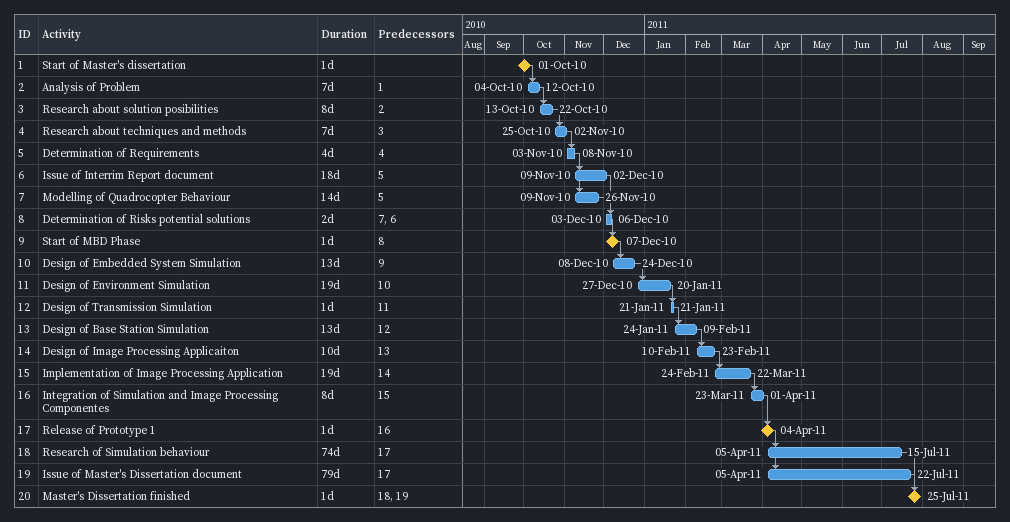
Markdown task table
| ID | Task | Duration | Start | Finish | Predecessors |
|---|---|---|---|---|---|
| 1 | Start of Master's dissertation | 1d | 2010-10-01 | 2010-10-01 |  |
| 2 | Analysis of Problem | 7d | 2010-10-04 | 2010-10-12 | 1 |
| 3 | Research about solution posibilities | 8d | 2010-10-13 | 2010-10-22 | 2 |
| 4 | Research about techniques and methods | 7d | 2010-10-25 | 2010-11-02 | 3 |
| 5 | Determination of Requirements | 4d | 2010-11-03 | 2010-11-08 | 4 |
| 6 | Issue of Interrim Report document | 18d | 2010-11-09 | 2010-12-02 | 5 |
| 7 | Modelling of Quadrocopter Behaviour | 14d | 2010-11-09 | 2010-11-26 | 5 |
| 8 | Determination of Risks potential solutions | 2d | 2010-12-03 | 2010-12-06 | 7, 6 |
| 9 | Start of MBD Phase | 1d | 2010-12-07 | 2010-12-07 | 8 |
| 10 | Design of Embedded System Simulation | 13d | 2010-12-08 | 2010-12-24 | 9 |
| 11 | Design of Environment Simulation | 19d | 2010-12-27 | 2011-01-20 | 10 |
| 12 | Design of Transmission Simulation | 1d | 2011-01-21 | 2011-01-21 | 11 |
| 13 | Design of Base Station Simulation | 13d | 2011-01-24 | 2011-02-09 | 12 |
| 14 | Design of Image Processing Applicaiton | 10d | 2011-02-10 | 2011-02-23 | 13 |
| 15 | Implementation of Image Processing Application | 19d | 2011-02-24 | 2011-03-22 | 14 |
| 16 | Integration of Simulation and Image Processing Componentes | 8d | 2011-03-23 | 2011-04-01 | 15 |
| 17 | Release of Prototype 1 | 1d | 2011-04-04 | 2011-04-04 | 16 |
| 18 | Research of Simulation behaviour | 74d | 2011-04-05 | 2011-07-15 | 17 |
| 19 | Issue of Master's Dissertation document | 79d | 2011-04-05 | 2011-07-22 | 17 |
| 20 | Master's Dissertation finished | 1d | 2011-07-25 | 2011-07-25 | 18, 19 |
